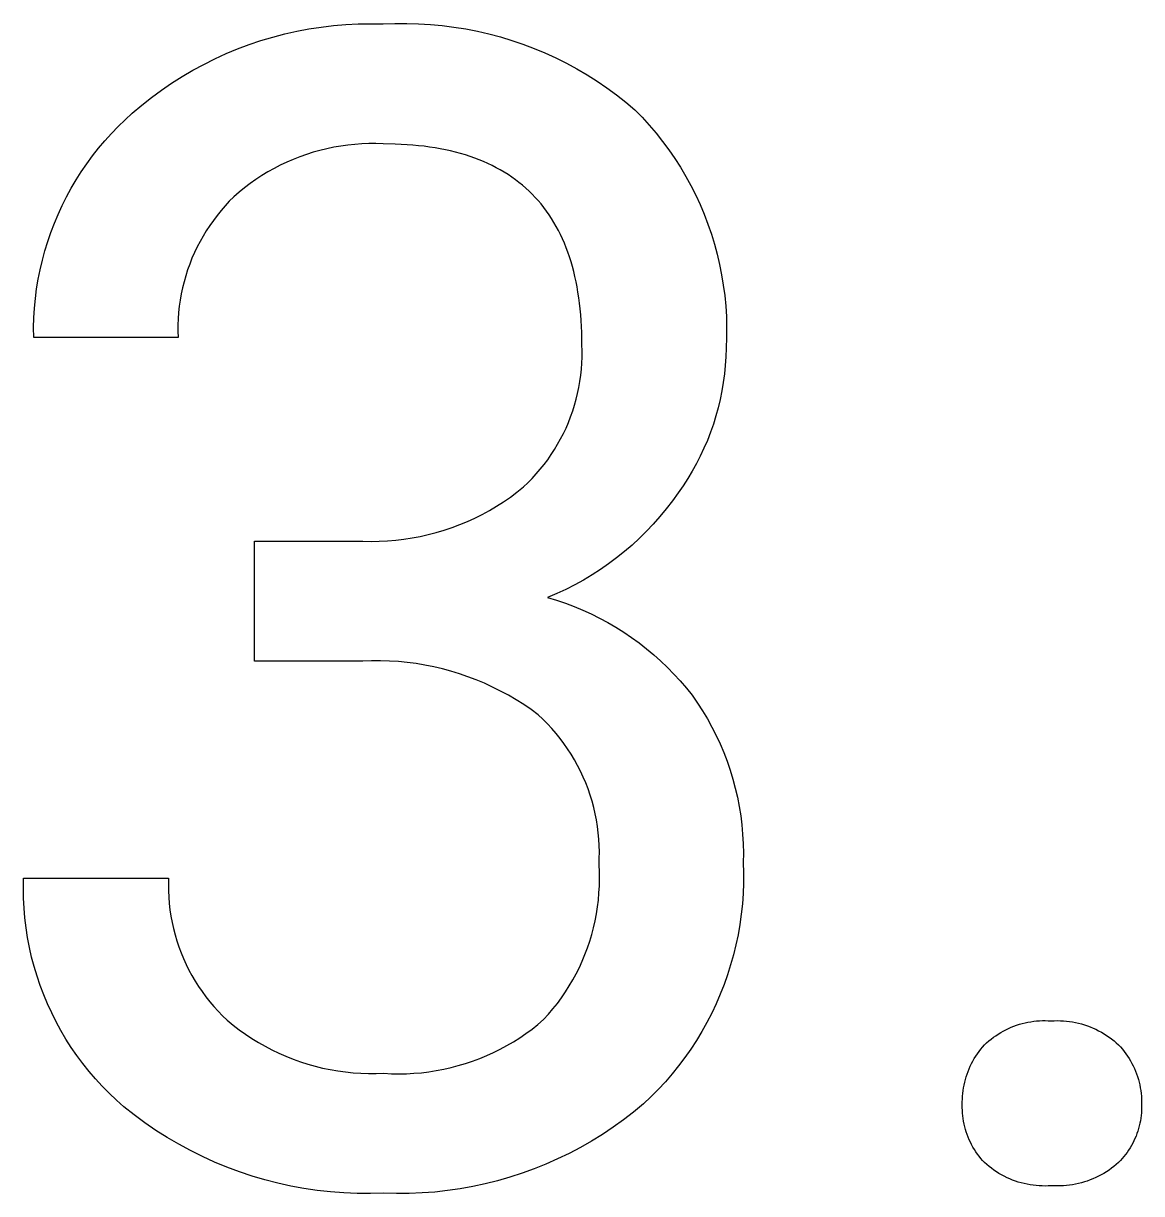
# Model space of a CAD drawing. Header units: millimetres. Extents: x -987 to 2591, y -102 to 2398.
# Drawn here: x 1609.58 to 1635.09, y 54.91 to 81.62 of the extents above; entities that cross this region are included whole.
import ezdxf

# ---------------------------------------------------------------- set-up
doc = ezdxf.new("R2010")
doc.units = ezdxf.units.MM
doc.header["$MEASUREMENT"] = 0
doc.layers.add('Domyślny', color=7, linetype='Continuous', true_color=0x000000)

msp = doc.modelspace()

# ---------------------------------------------------------------- linework, layer by layer
at = {"layer": 'Domyślny'}
for p, q in [((1615.813, 81.441), (1616.09, 81.493)), ((1616.09, 81.493), (1616.37, 81.536)), ((1616.37, 81.536), (1616.651, 81.569)), ((1616.651, 81.569), (1616.932, 81.593)), ((1616.932, 81.593), (1617.215, 81.607)), ((1617.215, 81.607), (1617.497, 81.611)), ((1617.497, 81.611), (1617.78, 81.605)), ((1617.78, 81.605), (1618.05, 81.616)), ((1618.05, 81.616), (1618.321, 81.618)), ((1618.321, 81.618), (1618.591, 81.611)), ((1618.591, 81.611), (1618.861, 81.595)), ((1618.861, 81.595), (1619.131, 81.57)), ((1619.131, 81.57), (1619.399, 81.536)), ((1619.399, 81.536), (1619.666, 81.493)), ((1619.666, 81.493), (1619.932, 81.441)), ((1614.725, 81.136), (1614.993, 81.226)), ((1614.993, 81.226), (1615.263, 81.307)), ((1615.263, 81.307), (1615.537, 81.378)), ((1615.537, 81.378), (1615.813, 81.441)), ((1619.932, 81.441), (1620.195, 81.38)), ((1620.195, 81.38), (1620.457, 81.31)), ((1620.457, 81.31), (1620.716, 81.231)), ((1620.716, 81.231), (1620.972, 81.144)), ((1613.942, 80.81), (1614.199, 80.928)), ((1614.199, 80.928), (1614.46, 81.036)), ((1614.46, 81.036), (1614.725, 81.136)), ((1620.972, 81.144), (1621.225, 81.048)), ((1621.225, 81.048), (1621.475, 80.944)), ((1621.475, 80.944), (1621.721, 80.832)), ((1613.44, 80.549), (1613.689, 80.684)), ((1613.689, 80.684), (1613.942, 80.81)), ((1621.721, 80.832), (1621.963, 80.711)), ((1621.963, 80.711), (1622.201, 80.582)), ((1612.958, 80.254), (1613.197, 80.406)), ((1613.197, 80.406), (1613.44, 80.549)), ((1622.201, 80.582), (1622.434, 80.445)), ((1622.434, 80.445), (1622.663, 80.301)), ((1612.725, 80.095), (1612.958, 80.254)), ((1622.663, 80.301), (1622.887, 80.149)), ((1622.887, 80.149), (1623.106, 79.989)), ((1612.276, 79.752), (1612.497, 79.927)), ((1612.497, 79.927), (1612.725, 80.095)), ((1623.106, 79.989), (1623.319, 79.823)), ((1612.06, 79.569), (1612.276, 79.752)), ((1623.319, 79.823), (1623.526, 79.649)), ((1623.526, 79.649), (1623.693, 79.477)), ((1611.737, 79.265), (1611.896, 79.419)), ((1611.896, 79.419), (1612.06, 79.569)), ((1623.693, 79.477), (1623.855, 79.299)), ((1611.434, 78.94), (1611.583, 79.105)), ((1611.583, 79.105), (1611.737, 79.265)), ((1623.855, 79.299), (1624.01, 79.116)), ((1624.01, 79.116), (1624.159, 78.927)), ((1611.291, 78.771), (1611.434, 78.94)), ((1616.656, 78.791), (1616.499, 78.758)), ((1616.815, 78.818), (1616.656, 78.791)), ((1616.975, 78.84), (1616.815, 78.818)), ((1617.135, 78.857), (1616.975, 78.84)), ((1617.296, 78.868), (1617.135, 78.857)), ((1617.457, 78.874), (1617.296, 78.868)), ((1617.619, 78.874), (1617.457, 78.874)), ((1617.78, 78.868), (1617.619, 78.874)), ((1618.059, 78.864), (1617.78, 78.868)), ((1618.329, 78.85), (1618.059, 78.864)), ((1618.461, 78.84), (1618.329, 78.85)), ((1618.591, 78.828), (1618.461, 78.84)), ((1618.718, 78.813), (1618.591, 78.828)), ((1618.843, 78.797), (1618.718, 78.813)), ((1618.966, 78.778), (1618.843, 78.797)), ((1624.159, 78.927), (1624.302, 78.734)), ((1611.023, 78.417), (1611.154, 78.596)), ((1611.154, 78.596), (1611.291, 78.771)), ((1615.731, 78.515), (1615.583, 78.45)), ((1615.881, 78.574), (1615.731, 78.515)), ((1616.033, 78.628), (1615.881, 78.574)), ((1616.187, 78.676), (1616.033, 78.628)), ((1616.342, 78.72), (1616.187, 78.676)), ((1616.499, 78.758), (1616.342, 78.72)), ((1619.087, 78.756), (1618.966, 78.778)), ((1619.206, 78.733), (1619.087, 78.756)), ((1619.322, 78.707), (1619.206, 78.733)), ((1619.436, 78.679), (1619.322, 78.707)), ((1619.548, 78.649), (1619.436, 78.679)), ((1619.658, 78.616), (1619.548, 78.649)), ((1619.765, 78.582), (1619.658, 78.616)), ((1619.871, 78.545), (1619.765, 78.582)), ((1619.974, 78.506), (1619.871, 78.545)), ((1624.302, 78.734), (1624.438, 78.536)), ((1624.438, 78.536), (1624.567, 78.334)), ((1610.897, 78.234), (1611.023, 78.417)), ((1615.294, 78.307), (1615.154, 78.228)), ((1615.437, 78.381), (1615.294, 78.307)), ((1615.583, 78.45), (1615.437, 78.381)), ((1620.074, 78.464), (1619.974, 78.506)), ((1620.173, 78.42), (1620.074, 78.464)), ((1620.269, 78.375), (1620.173, 78.42)), ((1620.364, 78.326), (1620.269, 78.375)), ((1620.456, 78.276), (1620.364, 78.326)), ((1620.545, 78.223), (1620.456, 78.276)), ((1624.567, 78.334), (1624.689, 78.127)), ((1610.666, 77.855), (1610.779, 78.047)), ((1610.779, 78.047), (1610.897, 78.234)), ((1614.881, 78.056), (1614.749, 77.964)), ((1615.016, 78.145), (1614.881, 78.056)), ((1615.154, 78.228), (1615.016, 78.145)), ((1620.633, 78.168), (1620.545, 78.223)), ((1620.718, 78.111), (1620.633, 78.168)), ((1620.801, 78.052), (1620.718, 78.111)), ((1620.882, 77.99), (1620.801, 78.052)), ((1620.961, 77.927), (1620.882, 77.99)), ((1624.689, 78.127), (1624.805, 77.917)), ((1610.56, 77.66), (1610.666, 77.855)), ((1614.495, 77.765), (1614.373, 77.659)), ((1614.62, 77.866), (1614.495, 77.765)), ((1614.749, 77.964), (1614.62, 77.866)), ((1621.037, 77.861), (1620.961, 77.927)), ((1621.112, 77.792), (1621.037, 77.861)), ((1621.184, 77.722), (1621.112, 77.792)), ((1621.253, 77.649), (1621.184, 77.722)), ((1624.805, 77.917), (1624.913, 77.702)), ((1610.368, 77.26), (1610.46, 77.462)), ((1610.46, 77.462), (1610.56, 77.66)), ((1614.177, 77.454), (1614.084, 77.346)), ((1614.273, 77.558), (1614.177, 77.454)), ((1614.373, 77.659), (1614.273, 77.558)), ((1621.321, 77.574), (1621.253, 77.649)), ((1621.386, 77.497), (1621.321, 77.574)), ((1621.449, 77.417), (1621.386, 77.497)), ((1624.913, 77.702), (1625.013, 77.484)), ((1625.013, 77.484), (1625.107, 77.263)), ((1610.282, 77.056), (1610.368, 77.26)), ((1613.994, 77.236), (1613.909, 77.123)), ((1614.084, 77.346), (1613.994, 77.236)), ((1621.51, 77.335), (1621.449, 77.417)), ((1621.569, 77.251), (1621.51, 77.335)), ((1621.626, 77.165), (1621.569, 77.251)), ((1625.107, 77.263), (1625.193, 77.039)), ((1610.203, 76.848), (1610.282, 77.056)), ((1613.827, 77.006), (1613.749, 76.888)), ((1613.909, 77.123), (1613.827, 77.006)), ((1621.68, 77.077), (1621.626, 77.165)), ((1621.732, 76.986), (1621.68, 77.077)), ((1621.782, 76.893), (1621.732, 76.986)), ((1625.193, 77.039), (1625.271, 76.812)), ((1610.131, 76.639), (1610.203, 76.848)), ((1613.675, 76.766), (1613.606, 76.642)), ((1613.749, 76.888), (1613.675, 76.766)), ((1621.829, 76.798), (1621.782, 76.893)), ((1621.875, 76.701), (1621.829, 76.798)), ((1621.918, 76.601), (1621.875, 76.701)), ((1625.271, 76.812), (1625.341, 76.582)), ((1610.008, 76.212), (1610.066, 76.426)), ((1610.066, 76.426), (1610.131, 76.639)), ((1613.479, 76.388), (1613.422, 76.258)), ((1613.54, 76.516), (1613.479, 76.388)), ((1613.606, 76.642), (1613.54, 76.516)), ((1621.959, 76.499), (1621.918, 76.601)), ((1621.998, 76.395), (1621.959, 76.499)), ((1622.034, 76.288), (1621.998, 76.395)), ((1625.341, 76.582), (1625.404, 76.35)), ((1609.957, 75.996), (1610.008, 76.212)), ((1613.37, 76.125), (1613.322, 75.992)), ((1613.422, 76.258), (1613.37, 76.125)), ((1622.069, 76.18), (1622.034, 76.288)), ((1622.101, 76.069), (1622.069, 76.18)), ((1625.404, 76.35), (1625.459, 76.117)), ((1625.459, 76.117), (1625.506, 75.881)), ((1609.914, 75.778), (1609.957, 75.996)), ((1613.279, 75.856), (1613.24, 75.72)), ((1613.322, 75.992), (1613.279, 75.856)), ((1622.131, 75.956), (1622.101, 76.069)), ((1622.159, 75.841), (1622.131, 75.956)), ((1625.506, 75.881), (1625.544, 75.644)), ((1609.878, 75.559), (1609.914, 75.778)), ((1613.206, 75.582), (1613.176, 75.443)), ((1613.24, 75.72), (1613.206, 75.582)), ((1622.184, 75.723), (1622.159, 75.841)), ((1622.207, 75.603), (1622.184, 75.723)), ((1622.228, 75.481), (1622.207, 75.603)), ((1625.544, 75.644), (1625.575, 75.406)), ((1609.829, 75.118), (1609.85, 75.339)), ((1609.85, 75.339), (1609.878, 75.559)), ((1613.176, 75.443), (1613.152, 75.303)), ((1622.247, 75.357), (1622.228, 75.481)), ((1622.264, 75.23), (1622.247, 75.357)), ((1625.575, 75.406), (1625.598, 75.167)), ((1609.815, 74.897), (1609.829, 75.118)), ((1613.131, 75.162), (1613.116, 75.021)), ((1613.152, 75.303), (1613.131, 75.162)), ((1622.278, 75.102), (1622.264, 75.23)), ((1622.29, 74.971), (1622.278, 75.102)), ((1625.598, 75.167), (1625.613, 74.927)), ((1609.809, 74.675), (1609.815, 74.897)), ((1613.106, 74.879), (1613.1, 74.737)), ((1613.116, 75.021), (1613.106, 74.879)), ((1622.3, 74.837), (1622.29, 74.971)), ((1622.314, 74.564), (1622.3, 74.837)), ((1625.613, 74.927), (1625.619, 74.687)), ((1609.81, 74.453), (1609.809, 74.675)), ((1613.1, 74.737), (1613.099, 74.595)), ((1613.099, 74.595), (1613.103, 74.453)), ((1622.318, 74.282), (1622.314, 74.564)), ((1625.619, 74.687), (1625.618, 74.447)), ((1613.103, 74.453), (1609.81, 74.453)), ((1622.322, 74.143), (1622.318, 74.282)), ((1625.618, 74.447), (1625.608, 74.207)), ((1622.316, 73.864), (1622.322, 74.003)), ((1622.322, 74.003), (1622.322, 74.143)), ((1625.602, 74.011), (1625.589, 73.815)), ((1625.608, 74.207), (1625.602, 74.011)), ((1622.292, 73.587), (1622.306, 73.725)), ((1622.306, 73.725), (1622.316, 73.864)), ((1625.589, 73.815), (1625.57, 73.62)), ((1622.249, 73.312), (1622.273, 73.449)), ((1622.273, 73.449), (1622.292, 73.587)), ((1625.57, 73.62), (1625.544, 73.425)), ((1622.187, 73.04), (1622.22, 73.175)), ((1622.22, 73.175), (1622.249, 73.312)), ((1625.511, 73.231), (1625.472, 73.039)), ((1625.544, 73.425), (1625.511, 73.231)), ((1622.15, 72.906), (1622.187, 73.04)), ((1625.472, 73.039), (1625.427, 72.848)), ((1622.01, 72.512), (1622.061, 72.642)), ((1622.061, 72.642), (1622.108, 72.773)), ((1622.108, 72.773), (1622.15, 72.906)), ((1625.374, 72.659), (1625.316, 72.472)), ((1625.427, 72.848), (1625.374, 72.659)), ((1621.896, 72.258), (1621.955, 72.384)), ((1621.955, 72.384), (1622.01, 72.512)), ((1625.316, 72.472), (1625.251, 72.286)), ((1621.764, 72.013), (1621.832, 72.134)), ((1621.832, 72.134), (1621.896, 72.258)), ((1625.251, 72.286), (1625.18, 72.103)), ((1621.617, 71.777), (1621.693, 71.893)), ((1621.693, 71.893), (1621.764, 72.013)), ((1625.102, 71.923), (1625.019, 71.745)), ((1625.18, 72.103), (1625.102, 71.923)), ((1621.454, 71.551), (1621.537, 71.662)), ((1621.537, 71.662), (1621.617, 71.777)), ((1625.019, 71.745), (1624.929, 71.571)), ((1621.182, 71.234), (1621.276, 71.336)), ((1621.276, 71.336), (1621.367, 71.442)), ((1621.367, 71.442), (1621.454, 71.551)), ((1624.834, 71.399), (1624.733, 71.231)), ((1624.929, 71.571), (1624.834, 71.399)), ((1620.836, 70.921), (1620.983, 71.039)), ((1620.983, 71.039), (1621.084, 71.135)), ((1621.084, 71.135), (1621.182, 71.234)), ((1624.626, 71.066), (1624.514, 70.905)), ((1624.733, 71.231), (1624.626, 71.066)), ((1620.53, 70.702), (1620.685, 70.809)), ((1620.685, 70.809), (1620.836, 70.921)), ((1624.514, 70.905), (1624.381, 70.72)), ((1620.043, 70.414), (1620.209, 70.504)), ((1620.209, 70.504), (1620.371, 70.6)), ((1620.371, 70.6), (1620.53, 70.702)), ((1624.243, 70.539), (1624.098, 70.363)), ((1624.381, 70.72), (1624.243, 70.539)), ((1619.53, 70.179), (1619.704, 70.251)), ((1619.704, 70.251), (1619.875, 70.33)), ((1619.875, 70.33), (1620.043, 70.414)), ((1624.098, 70.363), (1623.947, 70.192)), ((1618.812, 69.951), (1618.995, 69.998)), ((1618.995, 69.998), (1619.175, 70.052)), ((1619.175, 70.052), (1619.354, 70.112)), ((1619.354, 70.112), (1619.53, 70.179)), ((1623.791, 70.027), (1623.628, 69.867)), ((1623.947, 70.192), (1623.791, 70.027)), ((1614.845, 69.803), (1617.317, 69.803)), ((1614.845, 67.066), (1614.845, 69.803)), ((1617.317, 69.803), (1617.506, 69.798)), ((1617.506, 69.798), (1617.694, 69.8)), ((1617.694, 69.8), (1617.882, 69.809)), ((1617.882, 69.809), (1618.07, 69.824)), ((1618.07, 69.824), (1618.257, 69.846)), ((1618.257, 69.846), (1618.443, 69.875)), ((1618.443, 69.875), (1618.629, 69.909)), ((1618.629, 69.909), (1618.812, 69.951)), ((1623.461, 69.712), (1623.288, 69.564)), ((1623.628, 69.867), (1623.461, 69.712)), ((1623.288, 69.564), (1623.11, 69.421)), ((1622.928, 69.285), (1622.741, 69.155)), ((1623.11, 69.421), (1622.928, 69.285)), ((1622.354, 68.915), (1622.154, 68.805)), ((1622.549, 69.032), (1622.354, 68.915)), ((1622.741, 69.155), (1622.549, 69.032)), ((1621.951, 68.702), (1621.745, 68.606)), ((1622.154, 68.805), (1621.951, 68.702)), ((1621.745, 68.606), (1621.535, 68.517)), ((1621.535, 68.517), (1621.739, 68.455)), ((1621.739, 68.455), (1621.941, 68.387)), ((1621.941, 68.387), (1622.14, 68.311)), ((1622.14, 68.311), (1622.337, 68.23)), ((1622.337, 68.23), (1622.531, 68.141)), ((1622.531, 68.141), (1622.722, 68.046)), ((1622.722, 68.046), (1622.91, 67.945)), ((1622.91, 67.945), (1623.094, 67.838)), ((1623.094, 67.838), (1623.274, 67.724)), ((1623.274, 67.724), (1623.451, 67.604)), ((1623.451, 67.604), (1623.623, 67.479)), ((1623.623, 67.479), (1623.792, 67.348)), ((1623.792, 67.348), (1623.955, 67.211)), ((1617.317, 67.066), (1614.845, 67.066)), ((1617.521, 67.073), (1617.317, 67.066)), ((1617.724, 67.074), (1617.521, 67.073)), ((1617.928, 67.067), (1617.724, 67.074)), ((1618.131, 67.054), (1617.928, 67.067)), ((1618.334, 67.034), (1618.131, 67.054)), ((1618.535, 67.008), (1618.334, 67.034)), ((1623.955, 67.211), (1624.114, 67.069)), ((1624.114, 67.069), (1624.268, 66.922)), ((1618.736, 66.975), (1618.535, 67.008)), ((1618.936, 66.935), (1618.736, 66.975)), ((1619.134, 66.888), (1618.936, 66.935)), ((1619.33, 66.835), (1619.134, 66.888)), ((1619.525, 66.775), (1619.33, 66.835)), ((1619.718, 66.709), (1619.525, 66.775)), ((1624.268, 66.922), (1624.417, 66.77)), ((1624.417, 66.77), (1624.561, 66.612)), ((1619.908, 66.637), (1619.718, 66.709)), ((1620.095, 66.558), (1619.908, 66.637)), ((1620.28, 66.473), (1620.095, 66.558)), ((1624.561, 66.612), (1624.7, 66.45)), ((1620.462, 66.382), (1620.28, 66.473)), ((1620.641, 66.284), (1620.462, 66.382)), ((1620.817, 66.181), (1620.641, 66.284)), ((1624.7, 66.45), (1624.833, 66.284)), ((1624.833, 66.284), (1624.955, 66.108)), ((1620.989, 66.072), (1620.817, 66.181)), ((1621.157, 65.958), (1620.989, 66.072)), ((1624.955, 66.108), (1625.071, 65.929)), ((1621.321, 65.838), (1621.157, 65.958)), ((1621.428, 65.737), (1621.321, 65.838)), ((1621.531, 65.633), (1621.428, 65.737)), ((1625.071, 65.929), (1625.18, 65.746)), ((1625.18, 65.746), (1625.283, 65.558)), ((1621.631, 65.525), (1621.531, 65.633)), ((1621.727, 65.414), (1621.631, 65.525)), ((1625.283, 65.558), (1625.38, 65.368)), ((1621.819, 65.299), (1621.727, 65.414)), ((1621.907, 65.182), (1621.819, 65.299)), ((1621.991, 65.061), (1621.907, 65.182)), ((1625.38, 65.368), (1625.47, 65.174)), ((1625.47, 65.174), (1625.553, 64.977)), ((1622.071, 64.938), (1621.991, 65.061)), ((1622.147, 64.812), (1622.071, 64.938)), ((1625.553, 64.977), (1625.63, 64.778)), ((1622.218, 64.683), (1622.147, 64.812)), ((1622.284, 64.552), (1622.218, 64.683)), ((1625.63, 64.778), (1625.699, 64.576)), ((1622.347, 64.419), (1622.284, 64.552)), ((1622.404, 64.284), (1622.347, 64.419)), ((1625.699, 64.576), (1625.761, 64.372)), ((1625.761, 64.372), (1625.817, 64.165)), ((1622.457, 64.147), (1622.404, 64.284)), ((1622.505, 64.008), (1622.457, 64.147)), ((1625.817, 64.165), (1625.865, 63.957)), ((1622.548, 63.868), (1622.505, 64.008)), ((1622.587, 63.726), (1622.548, 63.868)), ((1625.865, 63.957), (1625.906, 63.747)), ((1622.62, 63.583), (1622.587, 63.726)), ((1622.649, 63.439), (1622.62, 63.583)), ((1625.906, 63.747), (1625.94, 63.537)), ((1622.672, 63.294), (1622.649, 63.439)), ((1622.691, 63.148), (1622.672, 63.294)), ((1625.94, 63.537), (1625.966, 63.325)), ((1625.966, 63.325), (1625.985, 63.112)), ((1622.704, 63.002), (1622.691, 63.148)), ((1625.985, 63.112), (1625.997, 62.898)), ((1622.713, 62.856), (1622.704, 63.002)), ((1622.716, 62.709), (1622.713, 62.856)), ((1625.997, 62.898), (1626.001, 62.685)), ((1622.708, 62.415), (1622.715, 62.562)), ((1622.715, 62.562), (1622.716, 62.709)), ((1626.001, 62.685), (1625.998, 62.471)), ((1622.716, 62.255), (1622.708, 62.415)), ((1622.719, 62.094), (1622.716, 62.255)), ((1625.998, 62.471), (1626.005, 62.235)), ((1626.005, 62.235), (1626.004, 61.998)), ((1609.576, 61.881), (1609.58, 62.108)), ((1609.58, 62.108), (1612.889, 62.108)), ((1612.889, 62.108), (1612.885, 61.963)), ((1612.885, 61.963), (1612.886, 61.819)), ((1622.716, 61.933), (1622.719, 62.094)), ((1626.004, 61.998), (1625.996, 61.761)), ((1609.579, 61.655), (1609.576, 61.881)), ((1612.886, 61.819), (1612.893, 61.674)), ((1622.693, 61.613), (1622.707, 61.773)), ((1622.707, 61.773), (1622.716, 61.933)), ((1625.996, 61.761), (1625.979, 61.525)), ((1609.591, 61.429), (1609.579, 61.655)), ((1609.61, 61.203), (1609.591, 61.429)), ((1612.893, 61.674), (1612.904, 61.53)), ((1612.904, 61.53), (1612.92, 61.387)), ((1622.649, 61.295), (1622.674, 61.454)), ((1622.674, 61.454), (1622.693, 61.613)), ((1625.979, 61.525), (1625.954, 61.289)), ((1609.637, 60.979), (1609.61, 61.203)), ((1612.92, 61.387), (1612.942, 61.244)), ((1612.942, 61.244), (1612.968, 61.102)), ((1622.619, 61.137), (1622.649, 61.295)), ((1625.954, 61.289), (1625.921, 61.054)), ((1609.672, 60.755), (1609.637, 60.979)), ((1612.968, 61.102), (1612.999, 60.961)), ((1612.999, 60.961), (1613.035, 60.821)), ((1622.542, 60.825), (1622.583, 60.98)), ((1622.583, 60.98), (1622.619, 61.137)), ((1625.921, 61.054), (1625.88, 60.821)), ((1609.714, 60.532), (1609.672, 60.755)), ((1613.035, 60.821), (1613.076, 60.682)), ((1613.076, 60.682), (1613.122, 60.545)), ((1622.444, 60.519), (1622.496, 60.671)), ((1622.496, 60.671), (1622.542, 60.825)), ((1625.88, 60.821), (1625.832, 60.589)), ((1609.764, 60.312), (1609.714, 60.532)), ((1613.122, 60.545), (1613.172, 60.41)), ((1613.172, 60.41), (1613.227, 60.276)), ((1622.325, 60.221), (1622.387, 60.369)), ((1622.387, 60.369), (1622.444, 60.519)), ((1625.775, 60.359), (1625.711, 60.131)), ((1625.832, 60.589), (1625.775, 60.359)), ((1609.822, 60.093), (1609.764, 60.312)), ((1609.887, 59.876), (1609.822, 60.093)), ((1613.227, 60.276), (1613.287, 60.144)), ((1613.287, 60.144), (1613.351, 60.015)), ((1622.259, 60.074), (1622.325, 60.221)), ((1625.711, 60.131), (1625.64, 59.905)), ((1609.96, 59.662), (1609.887, 59.876)), ((1613.351, 60.015), (1613.42, 59.888)), ((1613.42, 59.888), (1613.493, 59.763)), ((1622.11, 59.79), (1622.187, 59.931)), ((1622.187, 59.931), (1622.259, 60.074)), ((1625.64, 59.905), (1625.56, 59.682)), ((1610.04, 59.45), (1609.96, 59.662)), ((1613.493, 59.763), (1613.57, 59.641)), ((1613.57, 59.641), (1613.651, 59.522)), ((1621.943, 59.516), (1622.029, 59.651)), ((1622.029, 59.651), (1622.11, 59.79)), ((1625.56, 59.682), (1625.474, 59.461)), ((1610.127, 59.241), (1610.04, 59.45)), ((1613.651, 59.522), (1613.737, 59.405)), ((1613.737, 59.405), (1613.826, 59.292)), ((1613.826, 59.292), (1613.92, 59.181)), ((1621.757, 59.254), (1621.852, 59.383)), ((1621.852, 59.383), (1621.943, 59.516)), ((1625.474, 59.461), (1625.38, 59.244)), ((1610.222, 59.035), (1610.127, 59.241)), ((1610.323, 58.833), (1610.222, 59.035)), ((1613.92, 59.181), (1614.017, 59.075)), ((1614.017, 59.075), (1614.118, 58.971)), ((1621.553, 59.005), (1621.657, 59.127)), ((1621.657, 59.127), (1621.757, 59.254)), ((1625.278, 59.03), (1625.17, 58.819)), ((1625.38, 59.244), (1625.278, 59.03)), ((1610.432, 58.634), (1610.323, 58.833)), ((1614.118, 58.971), (1614.222, 58.871)), ((1614.222, 58.871), (1614.358, 58.759)), ((1614.358, 58.759), (1614.498, 58.653)), ((1621.179, 58.669), (1621.314, 58.775)), ((1621.314, 58.775), (1621.445, 58.886)), ((1621.445, 58.886), (1621.553, 59.005)), ((1625.17, 58.819), (1625.054, 58.613)), ((1632.173, 58.733), (1632.236, 58.755)), ((1632.236, 58.755), (1632.299, 58.776)), ((1632.299, 58.776), (1632.363, 58.794)), ((1632.363, 58.794), (1632.428, 58.81)), ((1632.428, 58.81), (1632.493, 58.824)), ((1632.493, 58.824), (1632.559, 58.836)), ((1632.559, 58.836), (1632.625, 58.845)), ((1632.625, 58.845), (1632.691, 58.853)), ((1632.691, 58.853), (1632.757, 58.858)), ((1632.757, 58.858), (1632.824, 58.86)), ((1632.824, 58.86), (1632.89, 58.861)), ((1632.89, 58.861), (1632.957, 58.859)), ((1632.957, 58.859), (1633.024, 58.855)), ((1633.024, 58.855), (1633.093, 58.859)), ((1633.093, 58.859), (1633.163, 58.86)), ((1633.163, 58.86), (1633.233, 58.859)), ((1633.233, 58.859), (1633.303, 58.856)), ((1633.303, 58.856), (1633.373, 58.85)), ((1633.373, 58.85), (1633.443, 58.842)), ((1633.443, 58.842), (1633.512, 58.831)), ((1633.512, 58.831), (1633.581, 58.818)), ((1633.581, 58.818), (1633.649, 58.803)), ((1633.649, 58.803), (1633.717, 58.785)), ((1633.717, 58.785), (1633.784, 58.765)), ((1633.784, 58.765), (1633.85, 58.743)), ((1610.547, 58.439), (1610.432, 58.634)), ((1614.498, 58.653), (1614.641, 58.55)), ((1614.641, 58.55), (1614.787, 58.453)), ((1620.899, 58.471), (1621.041, 58.567)), ((1621.041, 58.567), (1621.179, 58.669)), ((1625.054, 58.613), (1624.932, 58.41)), ((1631.706, 58.479), (1631.761, 58.517)), ((1631.761, 58.517), (1631.816, 58.554)), ((1631.816, 58.554), (1631.873, 58.589)), ((1631.873, 58.589), (1631.931, 58.622)), ((1631.931, 58.622), (1631.99, 58.652)), ((1631.99, 58.652), (1632.05, 58.681)), ((1632.05, 58.681), (1632.111, 58.708)), ((1632.111, 58.708), (1632.173, 58.733)), ((1633.85, 58.743), (1633.916, 58.718)), ((1633.916, 58.718), (1633.98, 58.691)), ((1633.98, 58.691), (1634.044, 58.662)), ((1634.044, 58.662), (1634.107, 58.631)), ((1634.107, 58.631), (1634.168, 58.597)), ((1634.168, 58.597), (1634.229, 58.562)), ((1634.229, 58.562), (1634.288, 58.524)), ((1634.288, 58.524), (1634.345, 58.485)), ((1610.669, 58.248), (1610.547, 58.439)), ((1610.797, 58.062), (1610.669, 58.248)), ((1614.787, 58.453), (1614.937, 58.361)), ((1614.937, 58.361), (1615.09, 58.275)), ((1615.09, 58.275), (1615.246, 58.193)), ((1620.455, 58.21), (1620.606, 58.292)), ((1620.606, 58.292), (1620.754, 58.379)), ((1620.754, 58.379), (1620.899, 58.471)), ((1624.932, 58.41), (1624.802, 58.211)), ((1631.418, 58.208), (1631.46, 58.258)), ((1631.46, 58.258), (1631.503, 58.307)), ((1631.503, 58.307), (1631.551, 58.353)), ((1631.551, 58.353), (1631.602, 58.397)), ((1631.602, 58.397), (1631.653, 58.439)), ((1631.653, 58.439), (1631.706, 58.479)), ((1634.345, 58.485), (1634.402, 58.443)), ((1634.402, 58.443), (1634.457, 58.4)), ((1634.457, 58.4), (1634.51, 58.354)), ((1634.51, 58.354), (1634.562, 58.307)), ((1634.562, 58.307), (1634.606, 58.259)), ((1634.606, 58.259), (1634.649, 58.209)), ((1610.932, 57.88), (1610.797, 58.062)), ((1615.246, 58.193), (1615.404, 58.117)), ((1615.404, 58.117), (1615.565, 58.046)), ((1615.565, 58.046), (1615.729, 57.981)), ((1615.729, 57.981), (1615.894, 57.922)), ((1619.825, 57.937), (1619.986, 57.997)), ((1619.986, 57.997), (1620.145, 58.063)), ((1620.145, 58.063), (1620.301, 58.134)), ((1620.301, 58.134), (1620.455, 58.21)), ((1624.666, 58.017), (1624.524, 57.828)), ((1624.802, 58.211), (1624.666, 58.017)), ((1631.238, 57.938), (1631.27, 57.995)), ((1631.27, 57.995), (1631.305, 58.05)), ((1631.305, 58.05), (1631.341, 58.104)), ((1631.341, 58.104), (1631.379, 58.157)), ((1631.379, 58.157), (1631.418, 58.208)), ((1634.649, 58.209), (1634.689, 58.158)), ((1634.689, 58.158), (1634.729, 58.106)), ((1634.729, 58.106), (1634.766, 58.052)), ((1634.766, 58.052), (1634.801, 57.997)), ((1634.801, 57.997), (1634.835, 57.941)), ((1611.073, 57.703), (1610.932, 57.88)), ((1611.22, 57.531), (1611.073, 57.703)), ((1615.894, 57.922), (1616.062, 57.868)), ((1616.062, 57.868), (1616.231, 57.821)), ((1616.231, 57.821), (1616.402, 57.779)), ((1616.402, 57.779), (1616.574, 57.743)), ((1616.574, 57.743), (1616.747, 57.712)), ((1616.747, 57.712), (1616.921, 57.688)), ((1616.921, 57.688), (1617.096, 57.67)), ((1618.656, 57.672), (1618.826, 57.693)), ((1618.826, 57.693), (1618.996, 57.719)), ((1618.996, 57.719), (1619.165, 57.751)), ((1619.165, 57.751), (1619.332, 57.789)), ((1619.332, 57.789), (1619.498, 57.833)), ((1619.498, 57.833), (1619.663, 57.882)), ((1619.663, 57.882), (1619.825, 57.937)), ((1624.524, 57.828), (1624.375, 57.644)), ((1631.105, 57.642), (1631.127, 57.703)), ((1631.127, 57.703), (1631.152, 57.763)), ((1631.152, 57.763), (1631.179, 57.822)), ((1631.179, 57.822), (1631.207, 57.881)), ((1631.207, 57.881), (1631.238, 57.938)), ((1634.835, 57.941), (1634.866, 57.884)), ((1634.866, 57.884), (1634.896, 57.825)), ((1634.896, 57.825), (1634.923, 57.766)), ((1634.923, 57.766), (1634.949, 57.706)), ((1634.949, 57.706), (1634.972, 57.645)), ((1611.373, 57.364), (1611.22, 57.531)), ((1617.096, 57.67), (1617.271, 57.658)), ((1617.271, 57.658), (1617.447, 57.652)), ((1617.447, 57.652), (1617.623, 57.652)), ((1617.623, 57.652), (1617.799, 57.658)), ((1617.799, 57.658), (1617.97, 57.649)), ((1617.97, 57.649), (1618.142, 57.646)), ((1618.142, 57.646), (1618.313, 57.649)), ((1618.313, 57.649), (1618.485, 57.658)), ((1618.485, 57.658), (1618.656, 57.672)), ((1624.221, 57.464), (1624.06, 57.29)), ((1624.375, 57.644), (1624.221, 57.464)), ((1631.035, 57.391), (1631.05, 57.455)), ((1631.05, 57.455), (1631.066, 57.518)), ((1631.066, 57.518), (1631.084, 57.58)), ((1631.084, 57.58), (1631.105, 57.642)), ((1634.972, 57.645), (1634.993, 57.583)), ((1634.993, 57.583), (1635.013, 57.52)), ((1635.013, 57.52), (1635.029, 57.457)), ((1635.029, 57.457), (1635.044, 57.394)), ((1611.532, 57.202), (1611.373, 57.364)), ((1611.696, 57.046), (1611.532, 57.202)), ((1624.06, 57.29), (1623.893, 57.122)), ((1631, 57.134), (1631.006, 57.199)), ((1631.006, 57.199), (1631.013, 57.263)), ((1631.013, 57.263), (1631.023, 57.327)), ((1631.023, 57.327), (1631.035, 57.391)), ((1635.044, 57.394), (1635.057, 57.329)), ((1635.057, 57.329), (1635.067, 57.265)), ((1635.067, 57.265), (1635.075, 57.2)), ((1635.075, 57.2), (1635.081, 57.135)), ((1611.865, 56.896), (1611.696, 57.046)), ((1612.104, 56.707), (1611.865, 56.896)), ((1623.721, 56.959), (1623.496, 56.773)), ((1623.893, 57.122), (1623.721, 56.959)), ((1630.995, 57.004), (1630.997, 57.069)), ((1630.996, 56.939), (1630.995, 57.004)), ((1630.996, 56.876), (1630.996, 56.939)), ((1630.997, 57.069), (1631, 57.134)), ((1635.081, 57.135), (1635.085, 57.07)), ((1635.085, 57.07), (1635.086, 57.004)), ((1635.086, 57.004), (1635.086, 56.939)), ((1635.086, 56.939), (1635.086, 56.878)), ((1612.349, 56.527), (1612.104, 56.707)), ((1623.496, 56.773), (1623.265, 56.596)), ((1630.997, 56.813), (1630.996, 56.876)), ((1631.001, 56.75), (1630.997, 56.813)), ((1631.007, 56.687), (1631.001, 56.75)), ((1631.015, 56.625), (1631.007, 56.687)), ((1631.025, 56.563), (1631.015, 56.625)), ((1635.068, 56.636), (1635.058, 56.576)), ((1635.075, 56.697), (1635.068, 56.636)), ((1635.081, 56.757), (1635.075, 56.697)), ((1635.085, 56.818), (1635.081, 56.757)), ((1635.086, 56.878), (1635.085, 56.818)), ((1612.6, 56.355), (1612.349, 56.527)), ((1612.857, 56.192), (1612.6, 56.355)), ((1623.028, 56.426), (1622.785, 56.265)), ((1623.265, 56.596), (1623.028, 56.426)), ((1631.037, 56.501), (1631.025, 56.563)), ((1631.051, 56.44), (1631.037, 56.501)), ((1631.068, 56.379), (1631.051, 56.44)), ((1631.086, 56.319), (1631.068, 56.379)), ((1635.017, 56.399), (1635, 56.341)), ((1635.033, 56.458), (1635.017, 56.399)), ((1635.047, 56.517), (1635.033, 56.458)), ((1635.058, 56.576), (1635.047, 56.517)), ((1613.12, 56.038), (1612.857, 56.192)), ((1622.537, 56.111), (1622.284, 55.967)), ((1622.785, 56.265), (1622.537, 56.111)), ((1631.107, 56.259), (1631.086, 56.319)), ((1631.129, 56.201), (1631.107, 56.259)), ((1631.154, 56.143), (1631.129, 56.201)), ((1631.181, 56.086), (1631.154, 56.143)), ((1631.209, 56.03), (1631.181, 56.086)), ((1634.91, 56.116), (1634.883, 56.062)), ((1634.935, 56.171), (1634.91, 56.116)), ((1634.959, 56.227), (1634.935, 56.171)), ((1634.98, 56.284), (1634.959, 56.227)), ((1635, 56.341), (1634.98, 56.284)), ((1613.388, 55.893), (1613.12, 56.038)), ((1613.661, 55.758), (1613.388, 55.893)), ((1622.026, 55.831), (1621.764, 55.704)), ((1622.284, 55.967), (1622.026, 55.831)), ((1631.24, 55.975), (1631.209, 56.03)), ((1631.272, 55.921), (1631.24, 55.975)), ((1631.306, 55.868), (1631.272, 55.921)), ((1631.342, 55.816), (1631.306, 55.868)), ((1631.38, 55.766), (1631.342, 55.816)), ((1634.757, 55.854), (1634.721, 55.805)), ((1634.791, 55.905), (1634.757, 55.854)), ((1634.823, 55.956), (1634.791, 55.905)), ((1634.854, 56.008), (1634.823, 55.956)), ((1634.883, 56.062), (1634.854, 56.008)), ((1613.938, 55.632), (1613.661, 55.758)), ((1614.219, 55.516), (1613.938, 55.632)), ((1621.497, 55.586), (1621.227, 55.477)), ((1621.764, 55.704), (1621.497, 55.586)), ((1631.419, 55.716), (1631.38, 55.766)), ((1631.46, 55.669), (1631.419, 55.716)), ((1631.503, 55.623), (1631.46, 55.669)), ((1631.554, 55.576), (1631.503, 55.623)), ((1631.607, 55.532), (1631.554, 55.576)), ((1634.509, 55.577), (1634.455, 55.532)), ((1634.562, 55.623), (1634.509, 55.577)), ((1634.604, 55.666), (1634.562, 55.623)), ((1634.644, 55.711), (1634.604, 55.666)), ((1634.683, 55.758), (1634.644, 55.711)), ((1634.721, 55.805), (1634.683, 55.758)), ((1614.505, 55.41), (1614.219, 55.516)), ((1614.794, 55.314), (1614.505, 55.41)), ((1615.086, 55.228), (1614.794, 55.314)), ((1620.675, 55.287), (1620.395, 55.207)), ((1620.953, 55.378), (1620.675, 55.287)), ((1621.227, 55.477), (1620.953, 55.378)), ((1631.662, 55.49), (1631.607, 55.532)), ((1631.718, 55.449), (1631.662, 55.49)), ((1631.775, 55.41), (1631.718, 55.449)), ((1631.833, 55.374), (1631.775, 55.41)), ((1631.893, 55.339), (1631.833, 55.374)), ((1631.954, 55.307), (1631.893, 55.339)), ((1632.016, 55.276), (1631.954, 55.307)), ((1634.104, 55.308), (1634.041, 55.278)), ((1634.165, 55.34), (1634.104, 55.308)), ((1634.226, 55.375), (1634.165, 55.34)), ((1634.285, 55.411), (1634.226, 55.375)), ((1634.343, 55.45), (1634.285, 55.411)), ((1634.4, 55.49), (1634.343, 55.45)), ((1634.455, 55.532), (1634.4, 55.49)), ((1615.38, 55.152), (1615.086, 55.228)), ((1615.678, 55.086), (1615.38, 55.152)), ((1615.977, 55.031), (1615.678, 55.086)), ((1616.278, 54.986), (1615.977, 55.031)), ((1619.541, 55.023), (1619.252, 54.981)), ((1619.827, 55.075), (1619.541, 55.023)), ((1620.112, 55.136), (1619.827, 55.075)), ((1620.395, 55.207), (1620.112, 55.136)), ((1632.079, 55.248), (1632.016, 55.276)), ((1632.143, 55.222), (1632.079, 55.248)), ((1632.208, 55.198), (1632.143, 55.222)), ((1632.273, 55.177), (1632.208, 55.198)), ((1632.34, 55.157), (1632.273, 55.177)), ((1632.406, 55.14), (1632.34, 55.157)), ((1632.474, 55.125), (1632.406, 55.14)), ((1632.542, 55.113), (1632.474, 55.125)), ((1632.61, 55.103), (1632.542, 55.113)), ((1632.679, 55.095), (1632.61, 55.103)), ((1632.748, 55.09), (1632.679, 55.095)), ((1632.817, 55.087), (1632.748, 55.09)), ((1632.886, 55.086), (1632.817, 55.087)), ((1632.955, 55.088), (1632.886, 55.086)), ((1633.024, 55.092), (1632.955, 55.088)), ((1633.093, 55.088), (1633.024, 55.092)), ((1633.163, 55.087), (1633.093, 55.088)), ((1633.232, 55.088), (1633.163, 55.087)), ((1633.302, 55.091), (1633.232, 55.088)), ((1633.372, 55.096), (1633.302, 55.091)), ((1633.441, 55.104), (1633.372, 55.096)), ((1633.51, 55.114), (1633.441, 55.104)), ((1633.578, 55.127), (1633.51, 55.114)), ((1633.646, 55.142), (1633.578, 55.127)), ((1633.714, 55.159), (1633.646, 55.142)), ((1633.781, 55.178), (1633.714, 55.159)), ((1633.847, 55.2), (1633.781, 55.178)), ((1633.912, 55.224), (1633.847, 55.2)), ((1633.977, 55.25), (1633.912, 55.224)), ((1634.041, 55.278), (1633.977, 55.25)), ((1616.581, 54.952), (1616.278, 54.986)), ((1616.884, 54.928), (1616.581, 54.952)), ((1617.188, 54.915), (1616.884, 54.928)), ((1617.493, 54.913), (1617.188, 54.915)), ((1617.797, 54.921), (1617.493, 54.913)), ((1618.089, 54.913), (1617.797, 54.921)), ((1618.38, 54.915), (1618.089, 54.913)), ((1618.671, 54.927), (1618.38, 54.915)), ((1618.962, 54.949), (1618.671, 54.927)), ((1619.252, 54.981), (1618.962, 54.949))]:
    msp.add_line(p, q, dxfattribs=at)

doc.saveas('drawing.dxf')
